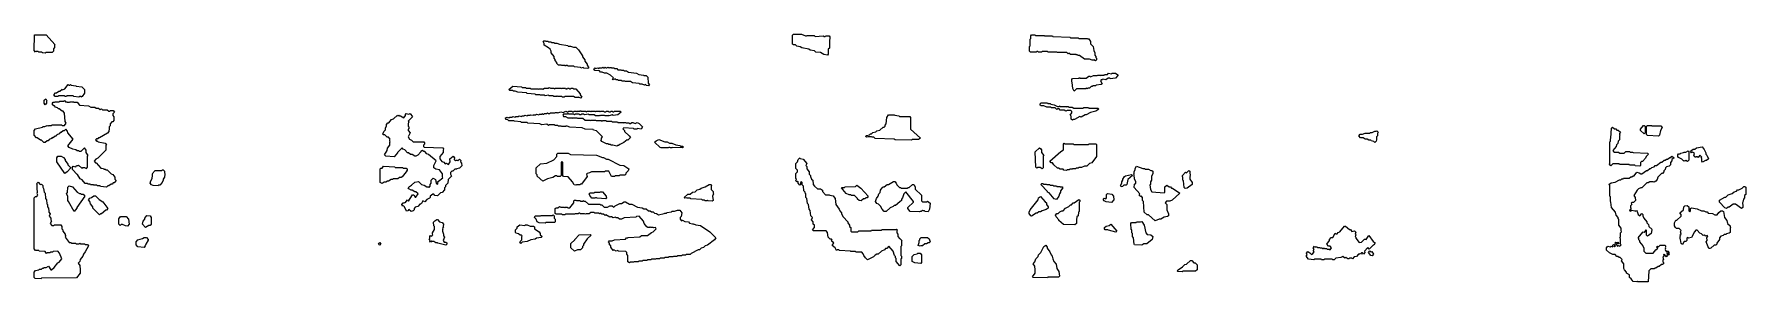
# Model space of a CAD drawing. Header units: millimetres. Extents: x 0 to 8214, y 0 to 597.
# Drawn here: x 0 to 4121, y 0 to 597 of the extents above; entities that cross this region are included whole.
import ezdxf

# ---------------------------------------------------------------- set-up
doc = ezdxf.new("R2010")
doc.units = ezdxf.units.MM
doc.layers.add('K', color=7, linetype='Continuous')

msp = doc.modelspace()

# ---------------------------------------------------------------- linework, layer by layer
at = {"layer": 'K'}
for points in [[(20.3, 552.2), (17.5, 554.3), (10.8, 554.3), (9.6, 555.7), (4.1, 555.7), (2.9, 554.2), (0, 557.9), (0.6, 595.9), (28.9, 595.9), (49.8, 572.3), (48.6, 570.8), (48.6, 565.1), (46.4, 562.2), (46.4, 556.5), (43.5, 552.9), (27.8, 552.9), (26.6, 551.4), (20.3, 552.2)], [(1321.9, 517.1), (1316.3, 515.7), (1314.9, 517.2), (1301, 518.6), (1299.6, 520), (1285.7, 520), (1284.3, 521.4), (1280.3, 521.4), (1278.8, 520), (1277.4, 521.4), (1270.4, 521.4), (1269, 522.9), (1262.1, 522.9), (1258.6, 526.5), (1258.6, 529.3), (1254.4, 533.6), (1254.4, 536.5), (1251.6, 539.3), (1251.6, 543.6), (1244.6, 552.2), (1244.6, 556.5), (1241.9, 560.8), (1238.4, 564.3), (1228, 570.8), (1228, 575.1), (1225.1, 579.4), (1227.3, 581.6), (1230.2, 581.6), (1231.6, 580.2), (1237.1, 580.2), (1238.5, 578.8), (1244.1, 578.8), (1245.5, 577.3), (1251, 577.3), (1252.4, 575.9), (1258, 575.9), (1264.9, 573.1), (1284.4, 570.2), (1285.8, 568.8), (1291.4, 568.8), (1298.3, 565.9), (1303.9, 565.9), (1310.2, 559.5), (1320, 545.1), (1320, 542.3), (1325.5, 535.1), (1325.5, 532.3), (1331.1, 525.1), (1331.1, 522.3), (1335.3, 516.5), (1333.1, 514.3), (1323.3, 515.7), (1321.9, 517.1)], [(1901.2, 548.6), (1892.9, 552.9), (1881.8, 554.3), (1879, 557.2), (1867.9, 558.6), (1865.1, 561.4), (1848.5, 564.3), (1844.3, 567.2), (1836, 568.6), (1833.2, 571.4), (1827.7, 571.4), (1825.5, 573.6), (1825.5, 595.1), (1827.7, 597.3), (1847.2, 597.3), (1856.9, 593.1), (1859.6, 593.1), (1861, 594.5), (1877.7, 594.5), (1880.5, 591.6), (1899.9, 593.1), (1901.3, 591.6), (1904, 591.6), (1905.4, 593.1), (1913.8, 593.1), (1915.9, 590.9), (1915.9, 585.1), (1914.5, 583.6), (1914.5, 563.6), (1911.7, 560.8), (1911.7, 549.3), (1909.6, 547.1), (1901.2, 548.6)], [(2551.6, 535.7), (2550.3, 534.3), (2547.5, 534.3), (2540.7, 537.1), (2528.5, 537.1), (2516.4, 545.7), (2513.7, 545.7), (2511, 548.5), (2509.7, 547.1), (2508.3, 548.6), (2494.8, 548.6), (2490.7, 551.4), (2489.4, 550), (2486.6, 552.9), (2463.6, 552.9), (2462.3, 554.3), (2440.7, 554.3), (2439.3, 555.7), (2427.2, 555.7), (2425.9, 554.3), (2417.7, 554.3), (2416.3, 555.7), (2413.7, 555.7), (2412.4, 554.3), (2398.8, 554.3), (2396.7, 556.5), (2396.7, 568), (2398, 569.4), (2398, 585.1), (2399.4, 586.6), (2399.4, 593.7), (2401.5, 595.9), (2409.7, 595.9), (2411, 594.5), (2431.3, 594.5), (2432.6, 593.1), (2451.6, 593.1), (2452.9, 591.6), (2493.5, 590.2), (2494.8, 588.8), (2513.8, 588.8), (2515.1, 587.3), (2535.4, 587.3), (2536.7, 585.9), (2539.5, 585.9), (2542.9, 579.4), (2542.9, 573.7), (2549.6, 568), (2551, 558), (2553.7, 552.3), (2553.7, 546.6), (2556.4, 543.7), (2556.4, 540.9), (2557.7, 539.4), (2557.7, 535.1), (2555.6, 532.8), (2551.6, 535.7)], [(1472.1, 475.7), (1469.4, 474.3), (1463.8, 477.1), (1458.2, 477.1), (1456.8, 478.6), (1440.1, 480), (1436, 482.9), (1423.4, 482.9), (1422.1, 484.3), (1415.1, 484.3), (1413.7, 485.7), (1406.8, 485.7), (1405.4, 487.1), (1401.2, 487.1), (1398.4, 490), (1394.3, 487.1), (1392, 489.4), (1394.8, 492.2), (1387.3, 498.6), (1378.9, 502.9), (1373.4, 502.9), (1367.8, 505.7), (1363.6, 505.7), (1360.8, 508.6), (1349.7, 510), (1347.6, 513.7), (1349.8, 516), (1351.2, 514.5), (1356.7, 515.9), (1359.5, 514.5), (1360.8, 515.9), (1367.8, 515.9), (1369.2, 517.4), (1370.7, 515.9), (1373.4, 515.9), (1374.8, 517.4), (1376.2, 515.9), (1378.9, 515.9), (1381.8, 517.4), (1384.5, 515.9), (1385.9, 517.3), (1388.8, 517.3), (1390.1, 515.9), (1395.7, 515.9), (1397.1, 514.5), (1402.7, 514.5), (1405.4, 511.6), (1412.4, 511.6), (1413.8, 510.2), (1419.4, 510.2), (1420.7, 508.8), (1426.3, 508.8), (1430.5, 505.9), (1449.9, 503.1), (1455.5, 500.2), (1466.7, 498.8), (1468, 497.3), (1473.6, 497.3), (1477.1, 493.7), (1478.5, 479.4), (1481.3, 476.5), (1479.2, 472.9), (1474.2, 473.6), (1472.1, 475.7)], [(2500.8, 466.5), (2499.4, 480.8), (2498.1, 482.2), (2498.1, 488), (2500.1, 490.2), (2515, 491.6), (2516.4, 493.1), (2517.8, 491.6), (2532.6, 491.6), (2539.4, 495.9), (2542.1, 495.9), (2543.5, 494.5), (2550.2, 497.3), (2559.6, 497.3), (2561, 498.8), (2566.5, 498.8), (2567.8, 497.4), (2569.1, 498.8), (2575.9, 498.8), (2577.2, 500.2), (2584, 500.2), (2586.7, 503.1), (2593.4, 501.6), (2594.8, 503.1), (2603, 503.1), (2609.1, 499.4), (2609.1, 497.9), (2603, 491.4), (2590.7, 490), (2589.4, 491.4), (2585.4, 491.4), (2580, 487.1), (2573.2, 488.6), (2571.9, 487.1), (2569.2, 487.1), (2567.2, 485.1), (2571.3, 477.9), (2569.2, 475.7), (2557, 474.3), (2555.7, 472.9), (2548.9, 472.9), (2547.5, 471.4), (2544.8, 471.4), (2540.8, 467.1), (2536.7, 467.1), (2535.4, 465.7), (2532.7, 467.1), (2531.3, 465.7), (2509.7, 465.7), (2504.2, 459.9), (2500.8, 466.5)], [(95.3, 447.2), (94.1, 448.6), (78.5, 448.6), (77.3, 447.1), (73.9, 447.1), (72.7, 448.6), (58.2, 448.6), (57, 447.1), (50.2, 447.1), (47.3, 450.8), (51.3, 455.9), (53.6, 455.9), (59.2, 460.2), (61.5, 460.2), (67.2, 464.5), (68.3, 463.1), (73.8, 465.9), (81.8, 476), (83, 474.5), (85.1, 474.5), (87.4, 476), (88.6, 474.5), (99.9, 473.1), (101, 471.6), (114.5, 470.2), (120.8, 463.7), (120.8, 455.1), (115.7, 447.2), (113.3, 445.7), (112.2, 447.1), (108.9, 447.1), (107.7, 445.7), (95.3, 447.2)], [(1309.5, 444.3), (1302.4, 444.3), (1298.3, 447.1), (1277.5, 447.1), (1276.1, 445.7), (1271.8, 445.7), (1270.4, 447.1), (1260.7, 447.1), (1259.3, 448.5), (1258, 447.1), (1251, 447.1), (1249.6, 448.6), (1239.8, 448.6), (1238.4, 450), (1230.1, 448.6), (1228.7, 450), (1219, 450), (1217.6, 451.4), (1207.8, 451.4), (1206.4, 452.9), (1187, 454.3), (1185.6, 455.7), (1164.7, 457.1), (1157.8, 460), (1153.6, 460), (1152.2, 461.4), (1145.2, 461.4), (1143.1, 463.7), (1152.2, 471.6), (1173.2, 470.2), (1174.5, 468.8), (1182.9, 468.8), (1184.3, 467.3), (1194, 467.3), (1195.4, 465.9), (1213.5, 465.9), (1214.8, 464.5), (1216.2, 465.9), (1223.2, 465.9), (1224.6, 464.5), (1228.7, 467.3), (1238.4, 467.3), (1239.9, 468.8), (1242.7, 467.3), (1251, 467.3), (1252.4, 465.9), (1255.2, 467.3), (1269.1, 467.3), (1270.5, 466), (1271.8, 467.3), (1278.9, 467.3), (1280.3, 465.9), (1283, 465.9), (1284.3, 467.3), (1287.2, 467.3), (1288.6, 465.9), (1291.3, 465.9), (1292.7, 467.3), (1296.9, 467.3), (1298.3, 465.9), (1303.9, 465.9), (1314.4, 453.7), (1314.4, 450.9), (1318.6, 445.1), (1316.4, 442.8), (1310.8, 445.7), (1309.5, 444.3)], [(143.7, 232.9), (142.6, 234.3), (135.8, 234.3), (134.7, 235.7), (129.1, 235.7), (127.9, 237.1), (122.3, 237.1), (115.5, 245.7), (111, 248.6), (104.3, 258.6), (103.2, 258.6), (92.4, 270.8), (92.4, 273.6), (91.2, 275.1), (94.1, 278.8), (99.8, 277.4), (102, 280.2), (105.4, 280.2), (106.6, 281.7), (114.5, 274.5), (116.7, 275.9), (121.3, 275.9), (125.7, 273.1), (128.4, 276.6), (128.4, 303.7), (129.6, 305.1), (125.1, 312.2), (125.1, 317.9), (121.2, 322.8), (112.2, 314.3), (108.8, 314.3), (107.7, 315.7), (103.2, 315.7), (99.8, 318.6), (93, 320), (84, 324.3), (81.1, 328), (93.5, 343.7), (81.1, 359.3), (80, 363.6), (76.1, 368.5), (71.7, 364.3), (69.4, 364.3), (64.9, 360), (62.7, 360), (60.4, 357.2), (54.8, 354.3), (52.5, 351.4), (50.3, 351.4), (45.7, 347.1), (43.5, 348.5), (41.3, 345.7), (35.7, 342.9), (33.4, 340), (31.1, 340), (26.6, 335.7), (23.2, 335.7), (17.5, 341.4), (15.3, 341.4), (7.4, 347.1), (5.1, 347.1), (0, 353.6), (0, 365.1), (2.9, 368.8), (19.8, 373), (20.9, 374.5), (25.4, 374.5), (31.1, 377.4), (34.4, 375.9), (35.5, 377.3), (41.2, 377.3), (42.3, 378.8), (66.1, 378.8), (67.2, 377.3), (72.7, 377.3), (76.6, 382.3), (74.4, 386.5), (73.2, 406.5), (69.3, 411.4), (67.1, 411.4), (60.3, 417.1), (58.1, 417.1), (55.8, 420), (51.3, 421.4), (49.1, 424.3), (46.8, 424.3), (42.8, 429.4), (45.7, 433.1), (49.1, 433.1), (50.2, 434.5), (60.3, 434.5), (61.5, 435.9), (71.6, 435.9), (72.8, 437.4), (75.1, 434.5), (78.5, 434.5), (79.6, 433.1), (85.1, 433.1), (86.2, 434.5), (88.6, 434.5), (89.7, 433.1), (90.8, 434.5), (94.2, 434.5), (95.4, 433.1), (103.2, 433.1), (108.9, 425.9), (130.3, 424.5), (135.9, 421.6), (146, 421.6), (149.4, 418.8), (155.1, 418.8), (158.4, 415.9), (161.8, 417.4), (164.1, 414.5), (175.3, 414.5), (179.8, 411.6), (182, 411.6), (183.1, 413.1), (190, 413.1), (192.9, 409.4), (189.5, 405.1), (189.5, 400.9), (191.7, 398), (191.7, 389.4), (188.9, 385.7), (186.6, 385.7), (182.7, 380.8), (182.7, 376.5), (180.5, 373.6), (180.5, 366.5), (179.4, 365.1), (179.4, 362.2), (176.5, 358.6), (157.3, 347.1), (155.1, 347.1), (152.8, 344.3), (150.5, 345.7), (147.8, 342.2), (150.5, 338.8), (151.6, 340.3), (154, 337.3), (170.9, 334.5), (173.7, 330.8), (172.6, 329.4), (172.6, 317.9), (152.8, 298.6), (148.3, 295.7), (144.4, 290.8), (147.2, 287.3), (149.4, 287.3), (160.7, 274.5), (166.4, 273), (167.5, 271.6), (170.8, 271.6), (172, 270.2), (175.3, 270.2), (185.5, 260.2), (188.9, 258.8), (194, 252.3), (194, 248), (196.3, 245.1), (196.3, 243.6), (192.3, 238.6), (190, 238.6), (187.7, 235.7), (185.5, 235.7), (179.8, 231.4), (177.6, 231.4), (174.2, 228.6), (159.5, 230), (158.4, 231.4), (151.6, 231.4), (150.5, 232.9), (143.7, 232.9)], [(23.7, 438), (27.7, 441.7), (30.6, 436.5), (29.5, 435.1), (29.5, 430.8), (26.6, 427.1), (23.7, 430.8), (23.7, 438)], [(1387.3, 331.4), (1383.1, 331.4), (1381.7, 332.9), (1377.6, 332.9), (1366.4, 338.6), (1364.2, 342.3), (1365.7, 343.7), (1365.7, 346.6), (1368.4, 349.4), (1353.9, 364.3), (1346.9, 365.7), (1345.5, 367.1), (1326.1, 368.6), (1319.1, 371.4), (1289.9, 372.9), (1283, 375.7), (1280.3, 375.7), (1278.9, 374.3), (1270.4, 374.3), (1269, 375.7), (1262.1, 375.7), (1260.7, 377.1), (1253.7, 377.1), (1252.4, 378.6), (1239.9, 378.6), (1238.5, 377.1), (1234.3, 380), (1221.8, 378.6), (1217.6, 381.4), (1188.4, 382.9), (1187, 384.3), (1173.1, 384.3), (1171.7, 385.7), (1156.4, 387.2), (1155, 388.6), (1142.5, 388.6), (1139.7, 391.4), (1135.5, 391.4), (1134.7, 395.2), (1138.3, 397.4), (1143.9, 395.9), (1145.2, 397.3), (1150.8, 397.3), (1152.2, 398.8), (1157.8, 397.4), (1159.2, 398.8), (1166.1, 398.8), (1167.5, 400.2), (1173.1, 398.8), (1174.5, 400.2), (1180, 400.2), (1181.4, 401.6), (1187, 400.2), (1188.4, 401.6), (1193.9, 401.6), (1195.3, 403.1), (1200.9, 401.6), (1202.3, 403.1), (1207.8, 403.1), (1209.2, 404.5), (1214.8, 403.1), (1216.2, 404.5), (1221.8, 404.5), (1223.2, 406), (1224.6, 404.5), (1227.3, 404.5), (1228.7, 405.9), (1234.3, 405.9), (1235.7, 407.4), (1237.1, 405.9), (1241.2, 405.9), (1242.6, 407.3), (1253.7, 407.3), (1255.1, 408.8), (1259.4, 408.8), (1260.8, 407.4), (1267.7, 410.2), (1273.3, 408.8), (1280.2, 411.6), (1283, 410.2), (1285.7, 410.2), (1287.1, 411.6), (1294.2, 411.6), (1295.6, 410.2), (1298.3, 410.2), (1299.6, 411.6), (1305.3, 411.6), (1306.6, 410.2), (1308, 411.6), (1313.6, 411.6), (1315, 413.1), (1316.4, 411.6), (1327.5, 411.6), (1328.9, 410.2), (1331.7, 411.6), (1338.7, 411.6), (1340, 410.2), (1341.4, 411.6), (1349.8, 411.6), (1351.2, 410.2), (1352.5, 411.6), (1360.9, 411.6), (1362.3, 410.2), (1363.6, 411.6), (1370.7, 411.6), (1372.1, 410.2), (1376.1, 410.2), (1377.5, 411.6), (1381.8, 411.6), (1383.2, 410.2), (1387.3, 410.2), (1388.7, 411.6), (1391.5, 411.6), (1392.9, 410.2), (1395.6, 410.2), (1397, 411.6), (1411, 411.6), (1413.2, 409.4), (1405.4, 402.9), (1394.3, 401.4), (1391.5, 402.9), (1384.5, 400), (1383.1, 401.4), (1381.8, 400), (1374.8, 400), (1373.4, 401.4), (1363.7, 401.4), (1362.3, 400), (1360.9, 401.4), (1359.5, 400), (1351.1, 400), (1348.3, 402.9), (1335.8, 402.9), (1334.4, 404.3), (1324.7, 402.9), (1323.3, 404.3), (1317.8, 404.3), (1316.4, 402.9), (1313.6, 402.9), (1312.2, 404.3), (1302.5, 404.3), (1301.1, 402.8), (1299.6, 404.3), (1287.1, 404.3), (1285.8, 405.7), (1283, 404.3), (1274.7, 404.3), (1272.7, 402.2), (1274.7, 398.8), (1278.8, 398.8), (1284.4, 395.9), (1294.2, 395.9), (1295.5, 394.5), (1296.9, 395.9), (1306.7, 395.9), (1308.1, 394.5), (1320.6, 394.5), (1326.1, 390.2), (1338.7, 390.2), (1340, 388.8), (1341.4, 390.2), (1351.2, 390.2), (1352.6, 388.8), (1365.1, 388.8), (1367.8, 387.4), (1369.2, 388.8), (1376.2, 388.8), (1377.6, 387.3), (1390.1, 387.3), (1391.5, 385.9), (1404.1, 385.9), (1405.4, 384.5), (1418, 384.5), (1419.3, 383.1), (1420.7, 384.5), (1423.5, 384.5), (1424.9, 383.1), (1431.9, 383.1), (1433.3, 381.6), (1436, 381.6), (1438.7, 384.5), (1441.6, 384.5), (1447.1, 381.6), (1451.3, 384.5), (1456.9, 381.6), (1464.6, 373.7), (1461.1, 368.6), (1452.7, 370), (1451.3, 368.6), (1444.3, 368.6), (1442.9, 370), (1419.4, 371.4), (1417.4, 369.4), (1421.5, 365.1), (1421.5, 362.3), (1432.6, 352.3), (1435.4, 347.9), (1429, 341.4), (1427.7, 342.8), (1419.4, 335.7), (1409.6, 331.4), (1406.8, 328.6), (1404.1, 328.6), (1402.6, 327.1), (1392.9, 330), (1388.7, 330), (1387.3, 331.4)], [(2496.7, 392.2), (2496.7, 399.3), (2494, 402.2), (2498.1, 408), (2498.1, 410.8), (2496.1, 412.9), (2486.7, 412.9), (2484, 411.4), (2479.9, 414.3), (2470.4, 414.3), (2467.7, 417.1), (2463.7, 417.1), (2462.3, 415.7), (2458.2, 420), (2448.8, 420), (2447.4, 421.4), (2438, 421.4), (2431.2, 424.3), (2424.4, 424.3), (2422.4, 426.5), (2422.4, 429.4), (2424.4, 431.6), (2439.4, 431.6), (2440.8, 430.2), (2446.2, 430.2), (2447.5, 428.8), (2455.6, 427.3), (2463.7, 423.1), (2467.7, 423.1), (2469.1, 424.5), (2470.5, 423.1), (2484, 423.1), (2485.3, 421.7), (2486.6, 423.1), (2489.4, 423.1), (2490.8, 421.6), (2498.9, 421.6), (2502.9, 418.8), (2525.8, 418.8), (2527.2, 420.2), (2538.1, 420.2), (2539.4, 418.8), (2561.1, 418.8), (2563.2, 416.5), (2555.7, 411.4), (2543.5, 408.6), (2532.7, 402.9), (2530, 402.9), (2520.5, 397.1), (2517.8, 398.6), (2504.3, 391.4), (2501.6, 391.4), (2500.2, 390), (2496.7, 392.2)], [(891.4, 180.8), (888.3, 184.2), (887, 182.8), (885, 186.5), (888.2, 190.2), (890.8, 190.2), (892.1, 191.7), (893.3, 190.3), (898.4, 197.4), (900.9, 194.6), (911.1, 210.2), (913.7, 210.2), (917.5, 204.5), (918.7, 204.5), (924.3, 212.2), (918.7, 217.1), (916.2, 217.1), (909.8, 221.4), (907.3, 221.4), (902.2, 224.3), (900.2, 226.5), (903.4, 230.2), (908.5, 233), (916.1, 240.2), (925.1, 241.6), (932.7, 234.5), (939.1, 233.1), (945.4, 228.8), (949.2, 228.8), (950.5, 227.4), (953.5, 230.9), (953.5, 235.1), (956.1, 238), (956.1, 245.1), (960.6, 250.2), (966.4, 246.6), (967.7, 238), (970.8, 235.9), (972.6, 238), (971.3, 240.8), (973.3, 243), (984, 250.8), (982.7, 252.2), (982.7, 260.8), (975.8, 270), (966.9, 271.4), (962.4, 275.1), (962.4, 280.8), (967.5, 292.2), (949.2, 307.2), (945.3, 308.6), (940.3, 314.3), (937.7, 314.3), (934, 317.1), (930.9, 315.1), (930.9, 313.6), (923.9, 305.7), (918.8, 302.9), (916.2, 302.9), (909.8, 307.1), (906, 307.1), (900.9, 311.4), (898.4, 311.4), (892, 318.6), (888.2, 320), (885.7, 322.8), (875, 312.2), (875, 310.8), (866.7, 301.4), (846.3, 302.9), (843.1, 306.5), (849.5, 316.6), (850.7, 322.3), (855.8, 329.4), (855.8, 336.6), (857, 338), (855.8, 339.4), (855.8, 342.3), (857, 343.7), (852.7, 348.6), (850.1, 348.6), (843.8, 354.3), (841.2, 354.3), (839.3, 356.5), (841.8, 362.3), (845.6, 366.6), (845.6, 370.8), (848.2, 376.6), (848.2, 379.4), (851.4, 383.1), (853.9, 383.1), (860.3, 391.6), (865.4, 393.1), (874.3, 401.7), (875.6, 400.2), (878.1, 401.7), (879.4, 400.2), (881.9, 400.2), (889.5, 395.9), (893.9, 400.9), (893.9, 403.7), (895.8, 405.9), (902.2, 404.5), (904.8, 405.9), (910.6, 397.9), (900.4, 387.9), (901.7, 385.1), (900.4, 382.2), (900.4, 375.1), (901.7, 373.7), (901.7, 369.4), (900.4, 367.9), (900.4, 365.1), (905.5, 359.4), (900.4, 349.4), (903.6, 344.5), (908.6, 341.6), (912.4, 337.3), (937.8, 337.3), (939.8, 335.1), (939.8, 332.2), (937.2, 329.4), (937.2, 326.6), (939.1, 324.5), (983.5, 323.1), (985.5, 320.8), (984.2, 317.9), (984.2, 312.2), (976.6, 302.2), (976.6, 296.6), (981, 290.2), (986.1, 288.8), (989.8, 284.5), (992.4, 285.9), (997.4, 283.1), (1001.8, 289.4), (1000.5, 296.6), (1008.9, 303.1), (1012.2, 299.4), (1010.9, 295.1), (1013.9, 291.7), (1015.2, 293.1), (1019.1, 293.1), (1020.3, 291.7), (1024.1, 296), (1027.4, 292.3), (1026.1, 289.4), (1028.6, 286.6), (1029.9, 279.4), (1024.2, 274.3), (1017.8, 272.9), (1016.5, 271.4), (1012.7, 271.4), (1007.6, 267.1), (1005.1, 267.1), (1002, 263.6), (1002, 259.4), (1004.6, 255.1), (996.9, 246.5), (995.6, 237.9), (990.6, 232.2), (990.6, 229.4), (988, 226.5), (988, 222.2), (982.3, 215.7), (978.5, 214.3), (970.8, 207.1), (964.4, 208.6), (961.9, 211.4), (959.4, 211.4), (953.7, 206.5), (953.7, 203.6), (951.8, 201.4), (945.5, 198.6), (940.3, 192.8), (935.3, 195.7), (932.1, 189.3), (930.2, 187.1), (928.9, 188.5), (923.9, 181.4), (917.5, 180), (914.4, 176.5), (914.4, 173.6), (912.4, 171.4), (907.3, 170), (902.2, 174.3), (899.7, 171.4), (896.5, 170.7), (891.4, 180.8)], [(2072.5, 342.1), (2070.4, 344.3), (2024.6, 345.7), (2021.9, 348.6), (2017.7, 348.6), (2016.3, 350), (2006.7, 350), (2003.9, 348.6), (2001.7, 350.8), (2003.8, 353.1), (2010.8, 354.5), (2013.5, 357.3), (2016.3, 357.3), (2019.1, 360.2), (2026, 361.6), (2028.8, 364.5), (2035.7, 365.9), (2044.1, 373.1), (2046.8, 373.1), (2048.9, 375.1), (2048.9, 378), (2051.6, 380.9), (2053, 396.6), (2056.5, 403.1), (2070.5, 403.1), (2071.9, 401.6), (2081.6, 400.2), (2083, 398.8), (2108, 398.8), (2110.1, 396.6), (2110.1, 368), (2133.7, 346.5), (2128.8, 342.9), (2113.5, 342.9), (2112.1, 341.4), (2072.5, 342.1)], [(3815.9, 284.3), (3801.2, 284.3), (3795.8, 280), (3792.4, 283.7), (3793.7, 286.6), (3793.7, 338), (3795.1, 339.4), (3795.1, 345.1), (3796.4, 346.6), (3797.7, 370.9), (3799.8, 373.1), (3805.2, 368.8), (3807.9, 368.8), (3810.6, 365.9), (3813.3, 365.9), (3819.4, 360.8), (3816.7, 357.9), (3816.7, 355.1), (3818.1, 353.7), (3816.7, 352.2), (3816.7, 342.2), (3814, 339.3), (3812.7, 333.6), (3810, 330.8), (3808.7, 326.5), (3800.7, 316.5), (3802.6, 314.5), (3805.2, 313.1), (3814.6, 313.1), (3817.3, 310.2), (3827.9, 310.2), (3832, 314.5), (3841.4, 314.5), (3842.8, 313.1), (3848.1, 313.1), (3849.5, 311.6), (3884.3, 310.2), (3886.4, 308), (3881, 302.2), (3879.7, 297.9), (3872.3, 290), (3869.6, 290), (3867.6, 287.9), (3867.6, 280.8), (3865.6, 278.6), (3854.7, 280), (3853.4, 281.4), (3841.3, 281.4), (3840, 282.9), (3817.2, 282.9), (3815.9, 284.3)], [(3867.4, 368), (3874.8, 377.3), (3876.3, 377.3), (3878.3, 375.1), (3878.3, 359.3), (3876.2, 357.1), (3867.4, 365.1), (3867.4, 368)], [(3882.2, 375.1), (3884.2, 377.3), (3893.7, 377.3), (3895, 375.9), (3916.5, 375.9), (3919.9, 372.3), (3915.9, 365.1), (3913.2, 353.6), (3911.1, 351.4), (3884.2, 352.9), (3882.2, 355.1), (3882.2, 375.1)], [(1493.6, 336.5), (1497.1, 340.2), (1504.2, 343.1), (1518.1, 337.3), (1523.7, 337.3), (1529.2, 334.5), (1534.8, 334.5), (1544.5, 330.2), (1554.3, 328.8), (1555.7, 327.3), (1561.2, 327.3), (1563.4, 325.1), (1561.2, 322.9), (1536.2, 324.3), (1534.8, 322.9), (1531.9, 322.9), (1530.5, 324.3), (1527.9, 324.3), (1526.5, 322.9), (1509.7, 322.9), (1506.9, 324.3), (1493.6, 336.5)], [(2470.4, 271.4), (2466.4, 274.3), (2463.7, 274.3), (2454.8, 282.2), (2451.5, 287.1), (2448.8, 287.1), (2445.3, 290.8), (2471.7, 314.5), (2477.8, 318), (2477.8, 332.3), (2479.9, 334.5), (2481.3, 333.1), (2501.6, 333.1), (2502.9, 331.6), (2538, 331.6), (2539.4, 333.1), (2555.7, 333.1), (2557.7, 330.9), (2557.7, 302.2), (2546.2, 287.2), (2540.8, 285.7), (2534, 278.6), (2528.6, 278.6), (2521.8, 275.7), (2515.1, 275.7), (2513.8, 274.3), (2508.3, 274.3), (2507, 272.9), (2500.2, 272.9), (2498.9, 271.4), (2493.5, 271.4), (2492.1, 270), (2486.7, 270), (2485.4, 268.6), (2479.2, 269.3), (2477.2, 271.4), (2470.4, 271.4)], [(3225.2, 338.6), (3219.1, 340), (3217.9, 341.4), (3213, 341.4), (3209.3, 344.3), (3204.4, 344.3), (3199.6, 347.1), (3193.4, 347.1), (3189.1, 352.2), (3192.2, 355.9), (3198.4, 355.9), (3204.5, 358.8), (3215.4, 358.8), (3216.6, 360.2), (3221.5, 360.2), (3227.6, 363.1), (3231.3, 363.1), (3232.5, 364.5), (3235.7, 360.8), (3234.5, 357.9), (3234.5, 352.2), (3232, 349.4), (3232, 342.2), (3230.8, 339.3), (3227.7, 335.7), (3225.2, 338.6)], [(57, 303.1), (64.9, 303.1), (70.6, 300.2), (74.6, 295.1), (74.6, 292.3), (81.3, 283.7), (81.3, 282.3), (88.1, 275.1), (79.6, 265.7), (73.9, 261.4), (54.1, 289.4), (54.1, 299.4), (57, 303.1)], [(1274.6, 254.3), (1272.5, 256.5), (1272.5, 287.9), (1270.5, 290), (1268.5, 287.9), (1268.5, 256.5), (1266.3, 254.3), (1259.3, 254.3), (1257.9, 255.7), (1255.2, 255.7), (1248.3, 251.4), (1235.7, 248.6), (1224.6, 242.8), (1211.3, 255.1), (1211.3, 257.9), (1208.5, 260.8), (1208.5, 275.1), (1219, 284.5), (1234.3, 285.9), (1250.9, 294.5), (1258.6, 302.3), (1258.6, 308), (1260.7, 310.2), (1285.8, 310.2), (1291.4, 307.3), (1354, 305.9), (1367.9, 300.2), (1370.7, 300.2), (1377.6, 295.9), (1381.8, 295.9), (1409.6, 281.6), (1419.3, 280.2), (1431.3, 272.3), (1429.8, 267.9), (1424.3, 262.2), (1424.3, 259.3), (1422.1, 257.1), (1409.6, 257.1), (1408.2, 255.7), (1398.5, 255.7), (1397.1, 254.3), (1390, 254.3), (1383.1, 267.1), (1374.8, 267.1), (1373.5, 265.7), (1341.4, 265.7), (1337.3, 262.9), (1331.7, 261.4), (1329.7, 259.4), (1331.1, 253.7), (1317.8, 235.7), (1315, 235.7), (1313.6, 234.3), (1305.3, 234.3), (1303.9, 232.9), (1300.3, 233.6), (1296.1, 240.8), (1285.7, 252.9), (1274.6, 254.3)], [(2073.8, 60.8), (2071.1, 63.6), (2068.3, 73.6), (2058, 85.7), (2052.5, 80), (2049.7, 80), (2046.9, 77.2), (2040, 74.3), (2031.7, 67.1), (2028.9, 67.1), (2024.8, 64.3), (2020.6, 60), (2006.6, 52.8), (2001.7, 57.9), (1997.6, 63.6), (1996.2, 67.9), (1992.7, 71.4), (1978.9, 71.4), (1977.5, 72.9), (1966.4, 72.9), (1965, 74.3), (1938.6, 75.7), (1937.3, 77.1), (1933.2, 77.1), (1931.7, 75.7), (1928.2, 82.2), (1921.2, 87.9), (1925.4, 93.7), (1919.8, 97.9), (1921.2, 100.8), (1919.2, 102.9), (1916.5, 102.9), (1911.5, 107.9), (1910.2, 119.3), (1906.7, 122.9), (1876.2, 122.9), (1874.1, 125.1), (1878.3, 130.9), (1878.3, 136.5), (1875.5, 139.3), (1875.5, 145.1), (1871.3, 149.4), (1874.1, 155.1), (1869.9, 159.3), (1868.5, 172.2), (1865.8, 175.1), (1864.4, 186.5), (1861.6, 189.3), (1860.2, 200.8), (1857.4, 203.6), (1857.4, 212.2), (1856.1, 213.6), (1856.1, 216.5), (1853.3, 219.3), (1851.9, 230.8), (1849.1, 233.6), (1849.1, 239.3), (1847.1, 241.4), (1845.2, 239.3), (1845.2, 235.1), (1843, 232.8), (1839.4, 237.9), (1839.4, 240.8), (1837.4, 242.8), (1836, 241.4), (1833.9, 243.6), (1835.2, 247.9), (1833.9, 249.3), (1833.9, 260.9), (1838, 265.1), (1838, 269.3), (1833.9, 273.6), (1833.9, 285.1), (1838, 289.4), (1839.4, 295.2), (1843, 298.8), (1844.4, 297.3), (1851.4, 295.9), (1860.4, 285.1), (1857.7, 280.8), (1860.4, 278), (1860.4, 272.3), (1866, 265.1), (1866, 259.4), (1868.7, 256.6), (1868.7, 253.7), (1871.5, 248), (1874.3, 245.1), (1875.7, 235.1), (1878.4, 230.9), (1886, 224.5), (1892.9, 224.5), (1895.8, 223), (1897.9, 220.9), (1897.9, 218), (1905.4, 210.2), (1913.8, 210.2), (1915.2, 208.8), (1923.5, 207.3), (1925.6, 205.2), (1928.4, 200.9), (1929.8, 186.6), (1938.1, 175.1), (1939.5, 170.9), (1943.6, 166.6), (1943.6, 163.7), (1947.8, 156.6), (1958.9, 145.1), (1958.9, 142.3), (1963.1, 136.6), (1963.1, 133.7), (1965.8, 130.9), (1965.8, 122.3), (1967.9, 120.2), (1983, 120.2), (1985.8, 123.1), (2014.9, 123.1), (2016.3, 124.5), (2039.9, 124.5), (2041.3, 125.9), (2074.6, 125.9), (2076, 127.4), (2078.2, 125.1), (2076.8, 123.6), (2076.8, 118), (2079.6, 115.1), (2079.6, 109.4), (2083, 104.5), (2084.4, 104.5), (2089.3, 99.4), (2087.9, 97.9), (2087.9, 86.5), (2086.5, 85.1), (2086.5, 63.7), (2087.9, 62.3), (2087.9, 56.5), (2086.5, 55.1), (2086.5, 40.8), (2084.3, 38.5), (2075.2, 49.4), (2075.2, 56.5), (2073.8, 57.9), (2073.8, 60.8)], [(2416.4, 275.7), (2413.7, 274.3), (2411.5, 276.5), (2410.2, 313.7), (2420.4, 323.1), (2423.9, 320.9), (2425.3, 318), (2425.3, 312.3), (2430.7, 305.1), (2429.3, 303.6), (2429.3, 275.1), (2427.2, 272.8), (2421.8, 275.7), (2416.4, 275.7)], [(3827.2, 32.2), (3827.2, 43.6), (3821.8, 50.8), (3823.2, 53.7), (3818.6, 58.6), (3815.9, 58.6), (3813.2, 61.4), (3810.5, 61.4), (3806.5, 65.7), (3801.2, 65.7), (3793.1, 70), (3785.7, 76.5), (3785.7, 82.3), (3789.1, 85.9), (3794.5, 84.5), (3797.2, 85.9), (3799.8, 84.5), (3801.7, 86.5), (3800.4, 88), (3802.5, 90.2), (3804.7, 88), (3803.3, 86.5), (3805.2, 84.5), (3807.1, 86.6), (3805.8, 89.4), (3807.1, 92.2), (3805.7, 93.7), (3807.9, 95.9), (3811.9, 94.5), (3813.3, 96), (3815.4, 93.7), (3813.3, 91.4), (3810.6, 92.8), (3808.7, 90.8), (3811.9, 85.9), (3814.6, 87.4), (3817.3, 85.9), (3820.5, 89.4), (3819.2, 90.8), (3819.2, 103.7), (3817.8, 106.6), (3819.2, 108), (3819.2, 118), (3821.8, 120.8), (3820.5, 123.7), (3820.5, 129.4), (3815.2, 136.5), (3815.2, 150.8), (3813.8, 152.2), (3813.8, 155.1), (3808.5, 160.8), (3807.1, 167.9), (3797.7, 179.3), (3796.4, 192.2), (3795.1, 193.6), (3795.1, 205.1), (3793.7, 206.5), (3793.7, 232.2), (3791, 235.1), (3797.1, 238.8), (3806.5, 240.2), (3817.2, 245.9), (3819.9, 245.9), (3822.6, 248.8), (3825.3, 248.8), (3826.6, 250.2), (3840, 250.2), (3844, 253.1), (3846.7, 253.1), (3849.4, 255.9), (3852.1, 255.9), (3858.8, 264.5), (3864.2, 263.1), (3868.2, 260.2), (3870.8, 260.2), (3881.6, 268.8), (3884.2, 268.8), (3889.6, 273.1), (3892.3, 273.1), (3894.9, 275.9), (3900.3, 277.3), (3903, 280.2), (3905.7, 280.2), (3916.4, 288.8), (3919.1, 288.8), (3924.4, 293.1), (3927.1, 293.1), (3929.8, 295.9), (3932.5, 295.9), (3937.8, 300.2), (3940.5, 300.2), (3943.2, 303.1), (3948.1, 299.4), (3942.7, 295.1), (3942.7, 292.2), (3940, 287.9), (3940, 282.2), (3936.6, 278.6), (3929.9, 277.2), (3927.9, 275.1), (3926.6, 270.8), (3923.9, 267.9), (3923.9, 265.1), (3920.5, 261.4), (3917.8, 261.4), (3909.2, 252.2), (3907.8, 246.5), (3904.4, 242.9), (3900.4, 240), (3897.6, 241.4), (3889.7, 241.4), (3885.6, 238.6), (3883, 238.6), (3870.9, 227.1), (3868.2, 227.1), (3862.9, 224.3), (3859.6, 220.8), (3851.6, 208), (3854.2, 203.7), (3855.6, 196.5), (3850.8, 191.4), (3846.8, 191.4), (3844.9, 189.4), (3846.2, 186.5), (3843.5, 183.6), (3843.5, 179.4), (3844.9, 178), (3840.9, 172.3), (3842.7, 170.2), (3846.7, 173.1), (3853.5, 171.6), (3854.8, 170.2), (3857.5, 171.7), (3859.6, 169.4), (3862.2, 162.3), (3865.5, 158.8), (3870.9, 164.5), (3873, 162.3), (3873, 159.4), (3875.6, 153.7), (3882.4, 145.1), (3882.4, 142.3), (3886.4, 138), (3887.7, 133.7), (3895.8, 126.5), (3894.4, 125.1), (3893.1, 116.5), (3887, 111.4), (3884.3, 110), (3882.2, 112.2), (3882.2, 123.6), (3880.3, 125.7), (3876.3, 118.6), (3872.2, 120), (3861, 106.5), (3862.3, 105.1), (3862.3, 102.3), (3864.9, 99.4), (3864.9, 96.6), (3873, 86.6), (3875.7, 80.8), (3875.7, 73.7), (3880.3, 68.8), (3897.6, 68.8), (3904.3, 77.3), (3908.9, 80.8), (3906.2, 83.7), (3908.4, 85.9), (3911.1, 84.5), (3915.1, 88.8), (3925.9, 88.8), (3927.9, 86.6), (3927.9, 83.6), (3926.6, 82.2), (3927.9, 79.4), (3926.6, 77.9), (3927.9, 75.2), (3931.2, 71.7), (3933.9, 74.6), (3936, 70.8), (3933.9, 68.5), (3932.5, 70), (3930.6, 68), (3932, 66.6), (3930.6, 63.7), (3932, 62.2), (3929.8, 59.9), (3924.5, 67.1), (3922.6, 65.1), (3923.9, 62.2), (3921.2, 59.4), (3922.6, 53.6), (3921.2, 52.2), (3921.2, 48), (3922.6, 46.6), (3922.6, 43.6), (3920.5, 41.4), (3917.8, 41.4), (3912.4, 37.1), (3909.8, 37.1), (3904.4, 32.9), (3901.7, 32.9), (3900.4, 31.4), (3892.4, 31.4), (3887.7, 26.5), (3885.7, 0), (3861.4, 0), (3860.2, 1.4), (3858.9, 0), (3850, 0.7), (3845.3, 7.2), (3840.6, 10.8), (3840.6, 16.5), (3833.9, 20.8), (3833.9, 23.6), (3828.6, 29.3), (3827.2, 32.2)], [(3971.4, 291.4), (3967.3, 295.7), (3959.3, 300), (3957.2, 302.2), (3957.2, 306.6), (3959.3, 308.8), (3963.3, 308.8), (3964.6, 310.2), (3971.3, 311.6), (3972.7, 313.1), (3976.7, 313.1), (3982.1, 315.9), (3984.2, 313.7), (3984.2, 293.6), (3980.8, 290), (3976.7, 292.8), (3974, 291.4), (3972.7, 292.8), (3971.4, 291.4)], [(4010.2, 305.7), (4006.2, 299.9), (4004.8, 301.4), (4000.9, 301.4), (3999.5, 300), (3996.1, 303.6), (3997.4, 309.3), (3992.8, 312.8), (3990.1, 311.4), (3988, 315.1), (3994.1, 320.2), (3998.1, 320.2), (4002.2, 323.1), (4015.6, 325.9), (4020.4, 319.4), (4024.4, 310.8), (4024.4, 308), (4027.1, 305.2), (4031.1, 296.5), (4026.4, 292.9), (4023.7, 292.9), (4016.9, 288.5), (4014.8, 290.8), (4014.8, 296.5), (4013.5, 297.9), (4014.8, 300.8), (4010.2, 305.7)], [(280.6, 243.7), (283.9, 249.4), (283.9, 252.3), (285.1, 253.7), (285.1, 259.4), (283.9, 260.8), (291.3, 268.8), (307.1, 268.8), (308.2, 270.2), (310.6, 270.2), (313.4, 266.6), (314.6, 256.5), (313.4, 255.1), (313.4, 252.2), (310.1, 247.9), (310.1, 245.1), (307.8, 239.3), (302.7, 232.9), (299.3, 232.9), (298.2, 231.4), (286.3, 232.1), (282.3, 234.3), (279.4, 237.9), (280.6, 243.7)], [(832.9, 272.3), (834.9, 274.5), (837.4, 274.5), (841.3, 278.8), (868, 277.3), (869.3, 275.9), (887, 275.9), (888.3, 274.5), (895.9, 274.5), (897.9, 272.3), (897.9, 269.4), (895.3, 265), (885.8, 252.9), (883.2, 251.4), (879.4, 251.4), (875.6, 248.6), (864.2, 248.6), (862.9, 247.1), (859.1, 247.1), (852.8, 242.9), (850.2, 242.9), (846.4, 240), (842.6, 240), (837.5, 237.1), (832.9, 239.3), (832.9, 272.3)], [(2618.4, 240.8), (2621.1, 245.1), (2621.1, 248), (2625.2, 253.7), (2627.2, 255.9), (2642.2, 258.8), (2644.3, 256.5), (2633.4, 246.5), (2630.7, 235.1), (2628.7, 232.9), (2623.3, 232.9), (2620.6, 230), (2617.1, 229.3), (2615.7, 232.2), (2618.4, 238), (2618.4, 240.8)], [(2660.3, 209.4), (2661.6, 212.2), (2648.1, 227.9), (2649.5, 235.2), (2652.2, 238), (2652.2, 242.2), (2649.5, 247.9), (2648.1, 257.9), (2646.7, 259.4), (2648.1, 260.9), (2648.1, 265.1), (2650.8, 270.8), (2650.8, 273.7), (2654.3, 278.8), (2669.2, 273.1), (2673.3, 273.1), (2674.6, 271.6), (2682.7, 271.6), (2688.1, 268.8), (2690.8, 268.8), (2692.9, 266.6), (2692.9, 260.8), (2690.2, 255.1), (2690.2, 245.1), (2687.5, 240.8), (2687.5, 235.1), (2686.2, 233.6), (2687.5, 222.3), (2690.9, 217.3), (2720.5, 214.5), (2722.5, 216.6), (2722.5, 229.4), (2727.3, 233.1), (2732.7, 228.8), (2735.5, 228.8), (2738.2, 225.9), (2740.8, 225.9), (2757.9, 213.7), (2739.5, 197.2), (2734.1, 194.3), (2726, 194.3), (2722.7, 190.8), (2726.7, 186.6), (2726.7, 173.7), (2730.8, 163.7), (2730.8, 159.3), (2728.7, 157.2), (2720.6, 155.7), (2712.5, 151.4), (2708.4, 151.4), (2698.9, 147.1), (2682.7, 161.4), (2679.9, 161.4), (2672.5, 167.9), (2671.1, 193.6), (2668.4, 196.5), (2668.4, 203.6), (2665.1, 207.1), (2663.8, 205.7), (2660.3, 209.4)], [(2765.7, 252.2), (2764.4, 253.6), (2764.4, 256.6), (2771.9, 264.5), (2774.6, 263.1), (2780, 268.8), (2782.1, 266.6), (2782.1, 260.9), (2783.5, 259.4), (2783.5, 256.5), (2782.2, 255.1), (2783.5, 253.7), (2782.1, 252.2), (2782.1, 248), (2787.6, 239.4), (2787.6, 235.1), (2776, 225.7), (2771.2, 225), (2768.4, 227.9), (2767.1, 243.6), (2765.7, 245.1), (2765.7, 252.2)], [(22, 33.1), (23.1, 34.5), (28.8, 34.5), (34.5, 37.4), (40.2, 28.8), (41.2, 28.8), (47.9, 34.5), (56.9, 45.9), (60.3, 47.3), (66.5, 55.1), (60.9, 69.3), (57, 74.3), (45.8, 72.9), (44.7, 71.4), (39, 71.4), (37.9, 70), (32.2, 70), (29.9, 68.5), (26.5, 72.9), (11.9, 74.3), (10.8, 75.7), (2.9, 75.7), (0, 79.4), (0, 202.3), (2.9, 205.9), (6.2, 205.9), (9, 209.4), (6.7, 212.2), (7.9, 213.7), (6.7, 215.1), (7.9, 216.6), (7.9, 219.4), (6.8, 220.8), (6.8, 235.1), (5.6, 236.5), (9.7, 240.2), (14.2, 234.5), (17.6, 235.9), (20.5, 232.3), (20.5, 228), (22.7, 225.1), (23.9, 216.6), (26.1, 213.7), (27.2, 200.9), (29.5, 198), (30.6, 188), (31.7, 186.6), (31.7, 180.9), (34, 178), (34, 175.1), (35.1, 173.7), (35.1, 168), (38.5, 163.7), (36.3, 158), (39.6, 153.7), (39.6, 149.4), (41.9, 146.5), (38.5, 140.8), (42.4, 135.9), (46.8, 135.9), (47.9, 137.3), (63.8, 137.3), (66.7, 133.7), (66.7, 128), (68.9, 125.1), (68.9, 122.3), (74.6, 115.1), (74.6, 112.3), (75.7, 110.8), (74.6, 108), (84.1, 94.5), (88.6, 94.5), (89.7, 93.1), (99.9, 93.1), (101, 91.6), (107.7, 91.6), (110, 93.1), (111.1, 91.6), (121.3, 91.6), (122.4, 90.2), (128, 90.2), (130.9, 86.5), (123, 72.2), (118.5, 66.5), (117.4, 62.2), (110.6, 53.6), (109.5, 49.3), (106.1, 45.1), (109.5, 39.4), (109.5, 35.1), (110.6, 33.7), (110.6, 20.8), (102.1, 10), (17.6, 8.6), (16.5, 7.1), (2.3, 7.9), (0, 10.8), (0, 23.7), (2.9, 27.3), (10.7, 28.8), (11.9, 30.2), (17.5, 30.2), (19.8, 33.1), (22, 33.1)], [(81.1, 228), (84, 231.7), (92, 228.8), (103.3, 215.9), (108.9, 213.1), (112.3, 213.1), (113.4, 211.6), (117.9, 211.6), (121.9, 206.5), (102.7, 179.4), (102.7, 177.9), (96.4, 169.9), (82.3, 193.6), (81.1, 196.5), (81.1, 206.5), (77.7, 212.3), (80, 215.1), (81.1, 228)], [(138.1, 203.1), (143.7, 207.3), (147.2, 207.3), (156.2, 198.8), (165.2, 193), (177.1, 176.5), (174.2, 172.9), (172, 172.9), (161.8, 164.3), (159.6, 164.3), (157.3, 161.4), (140.8, 177.9), (140.8, 180.8), (135.2, 187.9), (134.1, 193.6), (130.7, 198), (133.6, 201.6), (138.1, 203.1)], [(1342.8, 201.4), (1337.8, 207.9), (1336.4, 212.3), (1338.6, 214.5), (1348.3, 214.5), (1349.7, 215.9), (1362.2, 215.9), (1363.6, 217.3), (1367.9, 217.3), (1377, 206.6), (1377, 203.7), (1378.4, 202.2), (1376.2, 200), (1355.3, 201.4), (1353.9, 202.9), (1351.2, 202.9), (1349.8, 201.4), (1342.8, 201.4)], [(1608.4, 197.1), (1607, 198.6), (1580.6, 200), (1579.2, 201.4), (1572.3, 201.4), (1570.9, 202.8), (1566.7, 201.4), (1564.5, 203.7), (1573.7, 211.6), (1579.2, 211.6), (1584.8, 215.9), (1591.7, 217.3), (1595.9, 221.6), (1602.9, 223.1), (1605.6, 225.9), (1615.4, 228.8), (1625.1, 234.5), (1629.4, 234.5), (1631.6, 232.2), (1630.1, 230.8), (1630.1, 222.3), (1634.3, 218), (1634.3, 213.7), (1635.7, 212.3), (1632.9, 206.5), (1634.3, 196.5), (1632.2, 194.3), (1622.3, 195.7), (1621, 197.1), (1619.7, 195.7), (1615.4, 195.7), (1614, 197.1), (1608.4, 197.1)], [(1982.3, 199.3), (1982.3, 200.8), (1974.7, 208.6), (1967.8, 208.6), (1966.4, 210), (1962.3, 210), (1955.3, 212.9), (1946.9, 222.9), (1943.4, 225.1), (1945.6, 227.3), (1951.1, 227.3), (1952.5, 228.8), (1977.5, 230.2), (1980.3, 233.1), (1990.1, 225.9), (2007.5, 206.5), (2005.3, 202.9), (2002.5, 202.9), (1999.8, 200), (1997, 200), (1991.4, 195.7), (1986.5, 196.4), (1982.3, 199.3)], [(2103, 179.4), (2116.8, 192.3), (2116.8, 193.6), (2098.2, 217.1), (2093.4, 212.2), (2090.7, 202.2), (2087.9, 199.3), (2087.9, 196.5), (2084.4, 192.9), (2073.3, 184.3), (2070.5, 184.3), (2067.7, 181.4), (2060.8, 178.6), (2051.1, 170), (2046.8, 170), (2041.9, 175), (2037.8, 182.2), (2033, 187.2), (2028.8, 188.6), (2025.3, 193.7), (2028.1, 200.9), (2032.2, 206.6), (2033.6, 212.3), (2036.4, 215.2), (2037.8, 220.9), (2041.9, 226.6), (2044.1, 228.8), (2046.8, 228.8), (2053.8, 234.5), (2056.6, 234.5), (2069, 241.6), (2071.9, 241.6), (2075.4, 238), (2076.8, 233.7), (2083, 227.3), (2085.8, 227.3), (2087.1, 225.9), (2102.3, 225.9), (2103.7, 227.3), (2106.5, 227.3), (2114.8, 234.5), (2117.7, 234.5), (2121.2, 229.4), (2121.2, 223.7), (2136.4, 209.4), (2136.4, 195.1), (2138.5, 193.1), (2149.5, 193.1), (2150.9, 194.5), (2157.3, 189.4), (2155.9, 175.1), (2152.4, 168.6), (2145.3, 170), (2143.9, 171.4), (2139.8, 171.4), (2138.4, 172.8), (2135.7, 170), (2132.9, 170), (2131.5, 168.6), (2109.3, 170), (2103, 176.5), (2103, 179.4)], [(2425.8, 237.3), (2428.6, 237.3), (2429.9, 235.9), (2436.7, 235.9), (2438.1, 234.5), (2444.8, 234.5), (2446.2, 233.1), (2452.9, 233.1), (2454.3, 231.6), (2461, 231.6), (2462.4, 230.2), (2469.1, 230.2), (2470.5, 228.8), (2474.6, 228.8), (2476.7, 226.5), (2471.2, 219.4), (2471.2, 216.5), (2468.5, 212.2), (2467.2, 206.5), (2461, 198.6), (2455.5, 200), (2443.3, 214.3), (2439.9, 216.5), (2439.9, 217.9), (2423.7, 235.1), (2425.8, 237.3)], [(2581.9, 210.9), (2584, 213.1), (2594.9, 211.6), (2598.3, 206.6), (2599.7, 197.9), (2593.5, 191.4), (2581.3, 192.9), (2575.8, 195.7), (2573.7, 199.4), (2575.9, 201.6), (2579.9, 200.2), (2581.9, 202.3), (2581.9, 210.9)], [(4087.9, 213.1), (4093.3, 217.3), (4098.6, 218.8), (4101.3, 221.6), (4104, 221.6), (4112, 225.9), (4116.1, 230.2), (4118.8, 230.2), (4120.9, 228), (4120.9, 210.8), (4118.2, 207.9), (4118.2, 202.2), (4115.5, 199.3), (4114.2, 192.2), (4112.9, 190.8), (4112.9, 188), (4114.2, 186.6), (4114.2, 179.3), (4110.7, 177.1), (4096, 187.1), (4090.7, 187.1), (4081.3, 180), (4078.6, 180), (4074.6, 177.1), (4070.5, 178.6), (4057.7, 192.2), (4057.7, 196.6), (4070.5, 204.5), (4073.2, 204.5), (4078.5, 210.2), (4087.9, 213.1)], [(1401.2, 74.3), (1395.7, 77.1), (1394.3, 75.7), (1387.9, 83.6), (1387.9, 86.5), (1385.1, 89.3), (1385.1, 93.6), (1382.3, 96.5), (1384.5, 98.8), (1391.5, 98.8), (1397, 101.6), (1423.4, 103.1), (1426.2, 105.9), (1429, 105.9), (1430.4, 107.3), (1458.2, 108.8), (1462.4, 111.6), (1476.3, 111.6), (1486, 118.8), (1490.2, 120.2), (1497.8, 128), (1495.8, 131.4), (1491.6, 130), (1490.2, 131.4), (1484.6, 131.4), (1483.3, 132.8), (1481.9, 131.4), (1477.7, 131.4), (1474.9, 132.9), (1468.6, 140.8), (1467.2, 146.5), (1456.8, 158.6), (1450, 157.2), (1448.6, 155.7), (1420.7, 154.3), (1413.8, 151.4), (1409.5, 151.4), (1405.4, 154.3), (1401.2, 154.3), (1399.8, 155.7), (1394.3, 154.3), (1390.1, 157.1), (1387.4, 157.1), (1385.9, 155.7), (1376.2, 161.4), (1374.8, 160), (1370.6, 162.9), (1366.4, 162.9), (1362.3, 165.7), (1360.9, 164.2), (1359.5, 165.7), (1349.7, 165.7), (1348.3, 167.1), (1340.1, 167.1), (1335.9, 164.3), (1328.9, 164.3), (1327.5, 162.8), (1324.7, 164.3), (1314.9, 164.3), (1313.6, 165.7), (1310.9, 165.7), (1309.5, 164.3), (1302.5, 164.3), (1301.1, 162.9), (1278.9, 162.9), (1277.5, 161.4), (1271.8, 161.4), (1270.4, 162.9), (1256.5, 162.9), (1254.4, 165.1), (1254.4, 176.6), (1256.5, 178.8), (1260.7, 178.8), (1264.9, 181.6), (1267.7, 180.2), (1276.1, 180.2), (1277.4, 178.8), (1278.8, 180.2), (1283, 180.2), (1284.4, 178.8), (1289.9, 178.8), (1298.9, 190.9), (1298.9, 195.1), (1301, 197.3), (1303.9, 197.3), (1305.3, 195.9), (1313.6, 195.9), (1315, 194.5), (1320.5, 194.5), (1321.9, 196), (1323.4, 194.5), (1326.2, 194.5), (1334.5, 187.3), (1362.3, 187.3), (1363.7, 185.9), (1366.5, 185.9), (1372.1, 180.2), (1380.3, 180.2), (1385.9, 183.1), (1391.5, 183.1), (1395.7, 180.2), (1398.4, 183), (1409.6, 188.8), (1413.7, 188.8), (1420.7, 193.1), (1423.5, 193.1), (1433.2, 187.3), (1438.8, 187.3), (1452.7, 180.2), (1463.9, 178.8), (1468, 175.9), (1473.6, 175.9), (1479.2, 171.6), (1483.3, 171.6), (1486.1, 168.8), (1490.3, 168.8), (1493.1, 165.9), (1498.6, 164.5), (1502.8, 161.6), (1516.6, 164.5), (1518, 165.9), (1522.2, 165.9), (1523.6, 167.3), (1534.7, 168.8), (1536.1, 170.2), (1541.7, 170.2), (1548.7, 173.1), (1554.3, 173.1), (1559.2, 166.6), (1557.8, 157.9), (1555, 155.1), (1555, 150.9), (1558.4, 147.4), (1561.2, 148.8), (1566.8, 145.9), (1575.2, 144.5), (1577.9, 141.6), (1584.9, 140.2), (1586.2, 138.8), (1587.6, 140.2), (1593.2, 137.3), (1604.3, 135.9), (1626.6, 120.2), (1641.3, 106.5), (1637.8, 101.5), (1621, 88.6), (1615.5, 87.2), (1611.3, 82.9), (1605.8, 81.4), (1601.6, 77.1), (1598.8, 77.1), (1582.1, 68.6), (1579.3, 65.7), (1569.6, 65.7), (1568.2, 64.3), (1559.8, 64.3), (1558.5, 62.9), (1548.7, 62.9), (1547.3, 61.4), (1539, 61.4), (1537.6, 60), (1527.9, 60), (1526.5, 58.6), (1518.1, 58.6), (1516.7, 57.1), (1507, 57.1), (1505.6, 55.7), (1497.2, 55.7), (1495.9, 54.3), (1486.1, 54.3), (1484.7, 52.9), (1476.4, 52.9), (1475, 51.4), (1465.3, 51.4), (1463.9, 50), (1455.5, 50), (1454.1, 48.6), (1444.4, 48.6), (1443, 47.1), (1434.7, 47.1), (1433.2, 45.7), (1429.6, 47.9), (1429.6, 63.6), (1426.9, 66.5), (1426.9, 70.8), (1424.8, 72.9), (1406.7, 74.3), (1405.4, 75.7), (1401.2, 74.3)], [(2434, 193), (2437.4, 190.9), (2437.4, 186.6), (2441.5, 180.8), (2441.5, 177.9), (2436.7, 174.3), (2427.2, 171.4), (2423.2, 168.6), (2419.1, 168.6), (2415.1, 165.7), (2412.4, 165.7), (2401.5, 158.6), (2399.4, 159.3), (2395.3, 165.1), (2395.3, 168), (2398, 173.7), (2417, 198), (2418.3, 202.3), (2423.2, 206), (2434, 193)], [(2477.2, 171.6), (2482.6, 177.3), (2490.7, 181.6), (2494.7, 185.9), (2497.4, 185.9), (2501.5, 190.2), (2504.2, 190.2), (2515.1, 198.8), (2517.2, 196.6), (2517.2, 193.6), (2515.8, 192.2), (2515.8, 169.3), (2514.5, 167.9), (2513.1, 159.3), (2510.4, 156.5), (2510.4, 153.6), (2509.1, 152.2), (2509.1, 140.8), (2505.6, 137.1), (2477.8, 137.9), (2467, 147.9), (2467, 149.3), (2460.2, 156.5), (2458.8, 160.8), (2462.3, 164.5), (2465, 164.5), (2469, 168.8), (2474.5, 171.6), (2477.2, 171.6)], [(4025, 110), (4021, 112.8), (4018.3, 111.4), (4014.2, 115.7), (4010.2, 117.2), (4003.5, 124.3), (4000.9, 124.3), (3997.6, 120.8), (3990.2, 107.2), (3983.4, 105.7), (3980.8, 107.1), (3978.8, 105.1), (3978.8, 99.3), (3976.8, 97.1), (3972.8, 97.1), (3968.7, 90), (3965.3, 92.2), (3963.9, 102.2), (3962.6, 103.6), (3962.6, 109.4), (3963.9, 110.8), (3962.5, 112.2), (3965.2, 115.1), (3963.9, 120.8), (3965.2, 123.7), (3960.6, 128.6), (3953.9, 128.6), (3951.9, 130.8), (3949.2, 135.1), (3949.2, 142.3), (3952.6, 148.8), (3955.3, 148.8), (3965.2, 158), (3965.2, 162.2), (3962.5, 166.6), (3970.6, 173.7), (3972, 180.9), (3974, 183.1), (3979.4, 184.5), (3984.2, 180.9), (3984.2, 170.9), (3986.1, 168.8), (3988, 170.9), (3988, 176.6), (3990.1, 178.8), (4003.6, 175.9), (4014.3, 171.6), (4019.6, 171.6), (4025, 168.8), (4027.7, 168.8), (4030.4, 165.9), (4041.1, 164.5), (4046.4, 161.6), (4051.7, 161.6), (4055.7, 167.3), (4061.1, 171.6), (4065.2, 171.6), (4067.3, 169.4), (4070, 155.1), (4075.3, 148), (4076.7, 140.9), (4083.4, 135.1), (4083.4, 132.3), (4084.7, 130.8), (4083.4, 129.3), (4083.4, 119.3), (4081.3, 117.2), (4074.6, 115.7), (4073.3, 114.3), (4069.2, 114.3), (4066.6, 111.4), (4061.2, 110), (4057.9, 106.5), (4057.9, 102.2), (4051.2, 93.6), (4051.2, 90.8), (4049.1, 88.6), (4045.1, 88.6), (4037.1, 81.4), (4034.4, 80), (4032.3, 80.7), (4025.5, 96.6), (4028.2, 99.4), (4026.9, 106.6), (4029.5, 109.4), (4027.6, 111.4), (4025, 110)], [(221.6, 157.3), (226.7, 150.9), (228.9, 139.4), (224.9, 134.3), (219.8, 135), (212.5, 138.6), (209.2, 138.6), (206.9, 135.7), (203.9, 139.4), (203.9, 152.3), (207.9, 157.3), (221.6, 157.3)], [(279, 135.7), (275.6, 135.7), (267.7, 131.4), (260.3, 139.4), (262.5, 146.6), (265.9, 150.9), (265.9, 153.7), (271, 160.2), (279, 158.8), (281.9, 155.1), (281.9, 139.4), (279, 135.7)], [(970.7, 94.3), (967, 94.3), (961.9, 97.1), (958, 97.1), (956.8, 98.5), (954.3, 95.7), (952.2, 98), (953.5, 99.4), (951, 103.7), (952.3, 105.1), (952.3, 109.4), (954.3, 111.7), (955.6, 110.2), (958, 111.6), (959.9, 113.7), (958.6, 115.1), (958.6, 118), (963.7, 126.6), (963.7, 133.6), (962.4, 135.1), (961.2, 143.7), (964.4, 147.3), (969.5, 150.2), (970.8, 150.2), (975.9, 144.5), (982.3, 143.1), (985.5, 139.4), (984.2, 133.7), (985.5, 132.2), (983, 129.4), (984.2, 128), (982.9, 126.5), (982.9, 122.3), (985.5, 115.1), (985.5, 110.9), (988, 108), (984.2, 99.4), (987.3, 95.9), (991.1, 95.9), (993.1, 93.7), (993.1, 90.8), (991.1, 88.6), (972, 92.9), (970.7, 94.3)], [(1166.1, 115.7), (1160.5, 117.2), (1158.4, 119.3), (1158.4, 125.1), (1162.6, 129.4), (1162.6, 132.3), (1168.9, 137.4), (1181.4, 135.9), (1182.8, 137.3), (1187, 137.3), (1194, 134.5), (1202.4, 134.5), (1204.5, 132.3), (1204.5, 128), (1215.6, 120.9), (1218.4, 116.6), (1218.4, 113.7), (1222.6, 109.4), (1220.4, 107.2), (1209.3, 105.7), (1206.5, 102.9), (1195.4, 101.4), (1187, 97.1), (1174.5, 95.7), (1171.7, 92.8), (1169.5, 96.5), (1173.7, 100.9), (1173.7, 109.4), (1175.1, 110.8), (1173.1, 112.9), (1170.3, 112.9), (1166.1, 115.7)], [(1220.4, 160.2), (1248.2, 160.2), (1249.6, 161.7), (1251.8, 159.4), (1251.8, 153.7), (1254.6, 150.9), (1254.6, 145.1), (1252.4, 142.9), (1231.6, 142.9), (1230.2, 141.4), (1215.5, 142.1), (1211.3, 145), (1208.5, 150.8), (1204.3, 155.1), (1206.4, 158.8), (1219, 158.8), (1220.4, 160.2)], [(2586.7, 124.3), (2585.3, 125.7), (2578.6, 125.7), (2576.5, 127.9), (2576.5, 130.9), (2581.3, 134.5), (2588, 135.9), (2592.1, 138.8), (2606.4, 122.2), (2604.3, 120), (2586.7, 124.3)], [(2654.3, 144.5), (2663.7, 144.5), (2666.5, 145.9), (2672.6, 136.6), (2676.7, 118), (2680, 114.5), (2688.1, 113.1), (2692.9, 109.4), (2691.6, 102.2), (2678.7, 91.4), (2671.9, 91.4), (2666.5, 88.6), (2649.5, 89.3), (2648.1, 90.8), (2646.8, 106.5), (2644.1, 109.3), (2644.1, 116.5), (2642.7, 117.9), (2642.7, 125.1), (2641.4, 126.5), (2640, 140.9), (2642.1, 143.1), (2652.9, 143.1), (2654.3, 144.5)], [(3062.2, 62.3), (3064.6, 65.1), (3063.4, 69.4), (3066.6, 73.1), (3071.5, 70.2), (3075.1, 66), (3078.7, 68.7), (3081.7, 72.2), (3079.3, 75.1), (3081.7, 78), (3079.3, 82.3), (3082.5, 86), (3083.7, 84.5), (3088.6, 84.5), (3089.8, 83.1), (3094.7, 83.1), (3095.9, 81.6), (3100.8, 81.6), (3102, 80.2), (3104.4, 80.2), (3105.6, 81.7), (3106.9, 80.2), (3111.8, 80.2), (3113, 78.8), (3117.9, 78.8), (3120.2, 77.4), (3123.2, 82.2), (3120.2, 85.7), (3116.6, 85.7), (3112.2, 90.8), (3118.3, 99.4), (3118.3, 102.3), (3122.7, 107.3), (3126.3, 107.3), (3132.5, 117.4), (3133.7, 115.9), (3137.3, 115.9), (3139.7, 118.8), (3143.4, 120.2), (3154.4, 134.5), (3156.9, 134.5), (3166.7, 125.9), (3169.1, 125.9), (3172.8, 121.6), (3178.9, 123.1), (3182, 119.4), (3180.8, 115.1), (3182, 112.2), (3180.8, 109.4), (3182, 108), (3182, 105.1), (3189.9, 94.5), (3195.9, 95.9), (3203.2, 103.1), (3205.7, 103.1), (3206.9, 101.7), (3213, 111.7), (3224.1, 97.3), (3228.4, 93.7), (3225.3, 88.6), (3224, 88.6), (3214.2, 78.5), (3210.6, 82.8), (3202.8, 73.7), (3204, 70.8), (3200.8, 67.1), (3198.3, 70), (3196, 70), (3193.5, 67.1), (3192.3, 68.5), (3191.1, 67.1), (3188.7, 67.1), (3183.8, 61.4), (3177.7, 60), (3174, 55.7), (3172.7, 57.1), (3166.7, 57.1), (3165.5, 55.7), (3163, 55.7), (3158.1, 58.6), (3155.7, 57.1), (3150.8, 61.4), (3145.9, 58.6), (3133.8, 57.2), (3130.1, 52.9), (3126.3, 52.9), (3125.1, 54.3), (3106.9, 54.3), (3105.7, 52.9), (3099.5, 52.9), (3098.3, 54.3), (3082.5, 54.3), (3081.3, 52.9), (3067.8, 54.3), (3062.2, 62.3)], [(274, 100.8), (268.4, 90.8), (267.2, 86.5), (264.4, 82.9), (249.6, 84.3), (245.6, 89.4), (245.6, 96.6), (249.6, 101.6), (260.9, 104.5), (264.3, 107.3), (270, 107.3), (274, 102.3), (274, 100.8)], [(829.1, 92.3), (832.4, 94.5), (834.4, 90.8), (832.4, 88.6), (830.4, 89.3), (829.1, 92.3)], [(1331.1, 103.6), (1322.7, 90.8), (1322.7, 87.9), (1320, 85.1), (1320, 82.2), (1315, 77.1), (1308.1, 77.1), (1301.1, 74.3), (1291.9, 82.2), (1291.9, 92.3), (1301.7, 100.9), (1301.7, 102.3), (1312.2, 113.1), (1338.7, 114.5), (1340.9, 112.2), (1331.1, 103.6)], [(2132.1, 100.9), (2132.1, 103.7), (2135.6, 107.3), (2151, 107.3), (2154.5, 103.7), (2157.3, 96.5), (2155.1, 94.3), (2152.3, 94.3), (2148.2, 91.4), (2144, 91.4), (2138.5, 87.1), (2134.3, 87.1), (2132.9, 85.7), (2127.9, 87.9), (2130.7, 95.1), (2130.7, 99.4), (2132.1, 100.9)], [(2423.7, 70.9), (2430.5, 85.2), (2435.3, 88.8), (2438.8, 83.7), (2438.8, 80.9), (2445.5, 72.3), (2448.2, 65.2), (2450.9, 62.3), (2452.3, 55.1), (2455, 49.4), (2460.4, 42.3), (2461.8, 32.3), (2467.2, 25.1), (2468.5, 13.6), (2466.4, 11.4), (2440.8, 11.4), (2439.4, 10), (2404.8, 10.7), (2403.4, 12.2), (2410.2, 20.9), (2410.2, 32.2), (2408.8, 33.6), (2408.8, 37.9), (2404.8, 43.7), (2408.9, 48), (2411.6, 55.2), (2417, 60.9), (2418.3, 65.2), (2423.7, 70.9)], [(2119, 65.9), (2125.9, 67.3), (2127.3, 68.8), (2132.9, 68.8), (2136.4, 65.1), (2136.4, 46.5), (2134.3, 44.3), (2120.4, 45.7), (2114.1, 49.3), (2114.1, 60.9), (2119, 65.9)], [(2799.7, 29.3), (2796.3, 25.7), (2765.2, 25.7), (2763.8, 24.3), (2753.6, 25), (2752.2, 26.5), (2754.3, 28.8), (2765.1, 35.9), (2770.5, 41.6), (2774.6, 43), (2784, 51.6), (2786.8, 51.6), (2792.2, 45.9), (2794.9, 45.9), (2799.7, 40.9), (2799.7, 29.3)], [(3212.3, 70.8), (3215.4, 74.5), (3219.1, 71.7), (3220.3, 73.1), (3224.7, 66.5), (3221.6, 62.8), (3218.5, 63.6), (3212.3, 70.8)], [(3935.2, 64.2), (3933, 66.5), (3935.2, 68.8), (3937.3, 66.5), (3935.2, 64.2)]]:
    msp.add_lwpolyline(points, close=True, dxfattribs=at)

doc.saveas('drawing.dxf')
